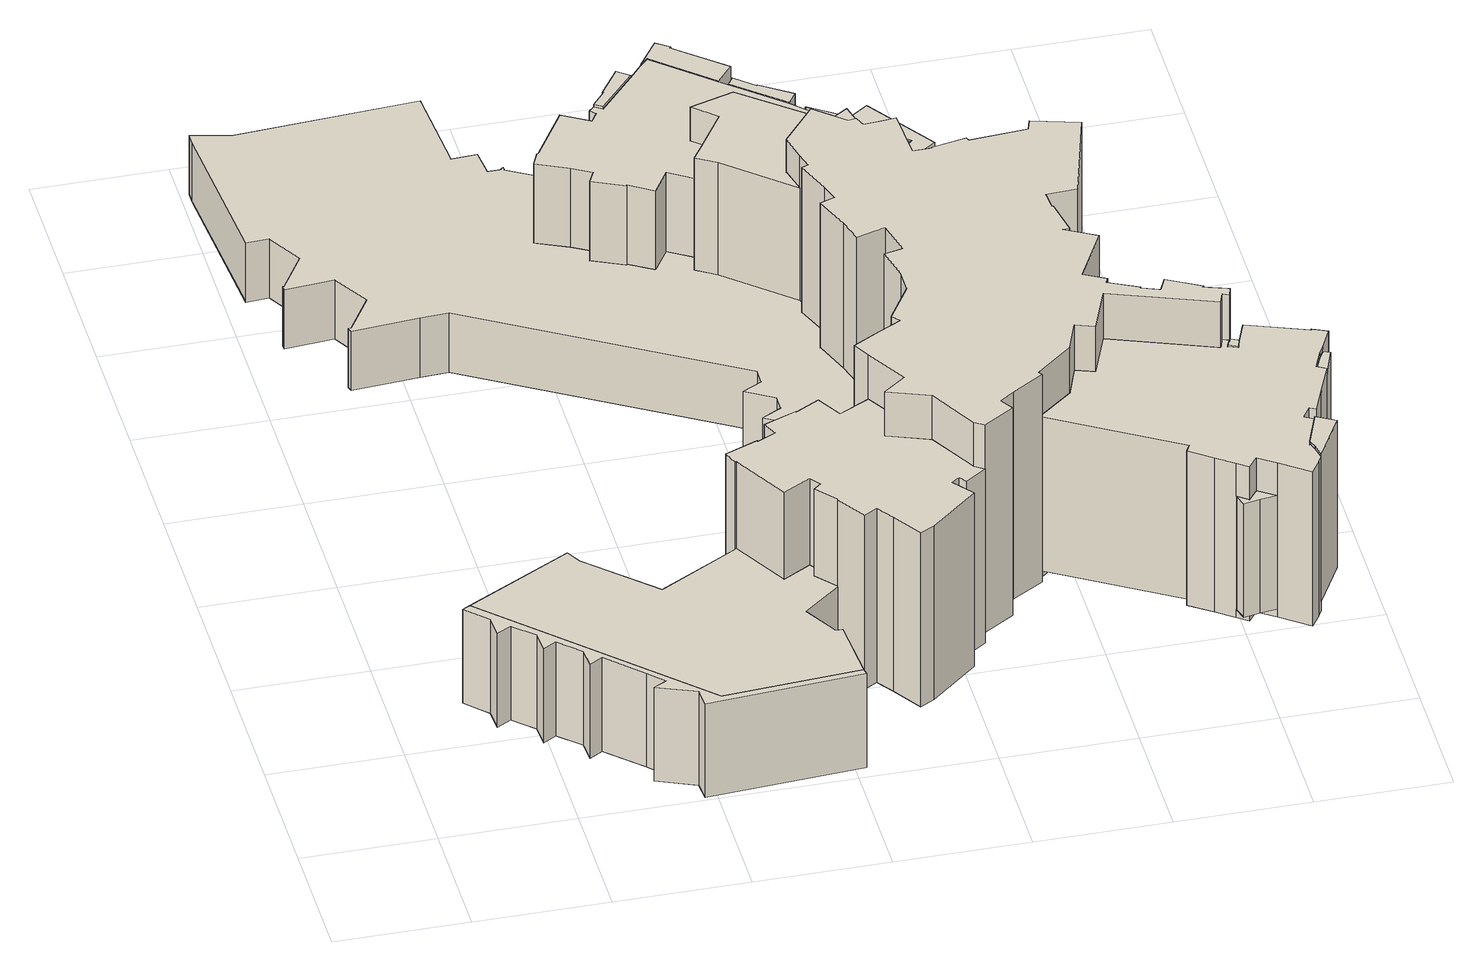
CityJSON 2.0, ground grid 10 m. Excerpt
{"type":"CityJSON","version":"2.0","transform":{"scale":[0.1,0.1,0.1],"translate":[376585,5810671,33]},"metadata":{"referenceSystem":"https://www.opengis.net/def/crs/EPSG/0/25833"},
"CityObjects":{
"building1":{"type":"Building","attributes":{"name":"Jugendgästehaus","Gemeindeschluessel":"11000006","function":"31001_2072"},"address":[{"country":"Germany","locality":"Berlin","thoroughfareNumber":"1, 3","thoroughfareName":"Badeweg"}],"children":["building1-1","building1-2","building1-3","building1-4","building1-5","building1-6","building1-7","building1-8","building1-9","building1-10","building1-11","building1-12","building1-13","building1-14","building1-15","building1-16","building1-17","building1-18","building1-19"]},
"building1-1":{"type":"BuildingPart","attributes":{"BezugspunktDach":"2200","measuredHeight":8.05,"storeysAboveGround":5},"parents":["building1"],"geometry":[{"type":"MultiSurface","lod":"1","boundaries":[[[0,1,2,3,4,5,6,7,8,9,10,11,12,13,14,15,16,17,18]],[[19,20,21,22,23,24,25,26,27,28,29,30,31,32,33,34,35,36,37]],[[19,37,18,17]],[[20,19,38,39]],[[21,20,39,40]],[[22,21,15,14]],[[23,22,14,13]],[[24,23,13,12]],[[25,24,12,11]],[[26,25,11,10]],[[27,26,10,9]],[[28,27,9,8]],[[29,28,8,7]],[[30,29,7,6]],[[31,30,6,5]],[[32,31,5,4]],[[33,32,4,3]],[[34,33,3,2]],[[35,34,2,1]],[[36,35,1,0]],[[37,36,0,18]],[[39,38,17,16]],[[40,39,16,15]]]}]},
"building1-2":{"type":"BuildingPart","attributes":{"BezugspunktDach":"2200","measuredHeight":8,"storeysAboveGround":5},"parents":["building1"],"geometry":[{"type":"MultiSurface","lod":"1","boundaries":[[[16,15,41,42,43,44,45,46,47,48,49,50,51,52,53,54,17]],[[55,56,57,58,59,60,61,62,63,64,65,66,67,68,40,39,38]],[[55,38,17,54]],[[56,55,54,53]],[[57,56,53,52]],[[58,57,52,51]],[[59,58,51,69,70,50]],[[60,59,50,70,71,49]],[[61,60,49,71,72]],[[62,61,72,73]],[[63,62,47,73,74]],[[64,63,46,74,75,76]],[[65,64,77,75,78,44]],[[66,65,44,43]],[[67,66,43,42]],[[68,67,42,41]],[[40,68,41,15]],[[50,70,69,51]],[[49,71,70,50]],[[72,71,49,48]],[[73,72,48,47]],[[74,73,47,46]],[[76,75,74,46,45]],[[45,44,78,75,77]],[[40,15,16,39]],[[79,38,39,16,17]]]}]},
"building1-3":{"type":"BuildingPart","attributes":{"BezugspunktDach":"2200","measuredHeight":11.04,"storeysAboveGround":5},"parents":["building1"],"geometry":[{"type":"MultiSurface","lod":"1","boundaries":[[[80,81,82,83,84,85,86,87,88,89,90,91,92,93,94,95,96,97,98,99,100,101,102,103,104,105,106,107,108,109,110,111,112,113]],[[114,115,116,117,118,119,120,121,122,123,124,125,126,127,128,129,130,131,132,133,134,135,136,137,138,139,140,141,142,143,144,145,146,147]],[[114,148,149,147,113,112]],[[115,150,148,114,112,111]],[[151,150,115,111,110]],[[152,151,110,109]],[[118,153,152,109,108]],[[154,153,118,108,107]],[[155,154,156,107,106]],[[121,120,157,158,159,160]],[[122,121,159,161]],[[123,122,104,103]],[[124,123,162,163,102]],[[125,124,163,164,101]],[[126,125,101,100]],[[127,126,165,166]],[[128,127,99,98]],[[129,128,167,168,169]],[[130,129,97,96]],[[131,130,170,171,95]],[[132,131,95,171,172,94]],[[133,132,94,173,174]],[[134,133,174,175,92]],[[135,134,92,175,176]],[[136,135,91,176,177,178]],[[137,136,90,177,179]],[[138,137,180,179,181]],[[182,183,87,86]],[[184,182,86,85]],[[185,184,141,85,84]],[[143,142,84,83]],[[144,186,187,188,83,82]],[[189,186,144,82,81]],[[190,191,189,192,81,80]],[[147,149,191,80,113]],[[147,149,148,114]],[[114,148,150,115]],[[116,115,150,151]],[[193,117,116,151,152]],[[117,152,153,118]],[[119,118,153,154]],[[120,119,156,154,155]],[[160,159,158,157,106,105]],[[161,159,194,105,104,195]],[[103,102,163,162]],[[102,101,164,163]],[[166,165,196,100,99]],[[169,168,167,98,97]],[[197,96,95,171,170]],[[94,172,171,95]],[[174,173,94,93]],[[198,93,92,175,174]],[[175,92,91,176]],[[178,177,176,91,90]],[[179,177,90,89]],[[181,179,180,89,88]],[[139,138,88,87]],[[140,139,183,182]],[[141,140,182,184]],[[142,141,184,185]],[[143,188,187,186,144]],[[145,144,186,189]],[[146,145,192,189,191,190]],[[146,191,149,147]]]}]},
"building1-4":{"type":"BuildingPart","attributes":{"BezugspunktDach":"2200","measuredHeight":15,"storeysAboveGround":5},"parents":["building1"],"geometry":[{"type":"MultiSurface","lod":"1","boundaries":[[[199,200,201,202,203,204,205,206,207,208,209,210,211,212,213,214,215,216,217,218,219,220,221,222,223,224,225,226,227,228,229,230]],[[231,232,233,234,235,236,237,238,239,240,241,242,243,244,245,246,247,248,249,250,251,252,253,78,75,74,73,72,71,70,69,254]],[[231,254,230,229]],[[232,231,229,228]],[[233,232,228,227]],[[234,233,227,226]],[[235,234,226,225]],[[236,235,225,224]],[[237,236,224,223]],[[238,237,223,222]],[[239,238,222,221]],[[240,239,255,256]],[[241,240,220,256,257]],[[242,241,219,257,258]],[[243,242,218,258,259]],[[244,243,259,260,216]],[[245,244,216,215]],[[246,245,215,214]],[[247,246,214,213]],[[248,247,213,212]],[[249,248,212,211]],[[250,249,211,210]],[[251,250,210,209]],[[252,251,209,208]],[[253,252,208,207]],[[78,253,207,206]],[[45,44,78,206,205]],[[46,45,205,204]],[[47,46,261,204,203]],[[72,48,47,73,203,202]],[[49,48,72,202,201]],[[50,49,201,200]],[[51,50,262,200,199]],[[254,69,199,230]],[[256,255,221,220]],[[257,256,220,219]],[[258,257,219,218,263]],[[259,258,218,217]],[[217,216,260,259]],[[75,78,44,45]],[[74,75,264,45,46]],[[73,74,261,46,47]],[[73,47,48,72]],[[71,72,48,49]],[[70,71,49,50]],[[265,69,70,262,50,51]]]}]},
"building1-5":{"type":"BuildingPart","attributes":{"BezugspunktDach":"2200","measuredHeight":5.1,"storeysAboveGround":5},"parents":["building1"],"geometry":[{"type":"MultiSurface","lod":"1","boundaries":[[[266,267,268,269,270,271,272,273,274,275,276,277,278,279,280,281,282,283,284,285,286,287,288,289,290,291,292,293,294,295,296,297,298,299,300,301,302,303,304,305,306,307,308,183,182,184,185,187,186,189,191,149,148,150,151,152,153,154,155,309,310,311,312,313,314,315,316,317,318,319,320]],[[321,322,323,324,325,326,327,328,329,330,331,332,333,334,335,336,337,338,339,340,341,342,343,344,345,346,347,348,349,350,351,352,353,354,355,356,357,358,359,360,361,362,363,364,365,366,367,368,369,370,371,372,373,374,375,376,377,378,379,380,381,382,383,384,385,386,387,388,389,390,391]],[[321,391,320,319]],[[322,321,319,318]],[[323,322,318,317]],[[324,323,317,316]],[[325,324,316,315]],[[326,325,315,314]],[[327,326,314,313]],[[328,327,313,312]],[[329,328,312,311]],[[330,329,311,310]],[[331,330,310,309]],[[332,331,309,155]],[[333,332,155,120,119,154]],[[334,333,154,119,118]],[[335,334,153,118,117,152]],[[336,335,117,116]],[[337,336,116,115,150]],[[338,337,115,114]],[[339,338,114,147]],[[340,339,147,146]],[[341,340,146,145]],[[342,341,189,145,144]],[[343,342,144,143]],[[344,343,187,185]],[[345,344,142,141,184]],[[346,345,141,140]],[[347,346,392,140,139,393]],[[348,347,394,395,396]],[[349,348,396,397]],[[350,349,307,397,398]],[[366,365,291,290]],[[367,366,290,289]],[[368,367,289,288]],[[369,368,288,287]],[[370,369,287,286]],[[371,370,286,285]],[[372,371,285,284]],[[373,372,284,283]],[[374,373,283,282]],[[375,374,282,281]],[[376,375,281,280]],[[377,376,280,279]],[[378,377,279,278]],[[379,378,278,277]],[[380,379,277,276]],[[381,380,276,275]],[[382,381,275,274]],[[383,382,274,273]],[[384,383,273,272]],[[385,384,272,271]],[[386,385,271,270]],[[387,386,270,269]],[[388,387,269,268]],[[389,388,268,267]],[[390,389,267,266]],[[391,390,266,320]],[[154,119,120,155]],[[118,119,154,153]],[[152,117,118,153]],[[116,117,152,151]],[[151,150,115,116]],[[114,115,150,148]],[[147,114,148,149]],[[146,147,149,191]],[[145,146,191,189]],[[144,145,189,186]],[[143,144,399,186,187]],[[400,185,184,141,142]],[[140,141,184,182]],[[393,139,140,392,182,183]],[[396,395,394,183,308,401]],[[402,308,307,397,396]],[[398,397,307,306]],[[350,306,305,351]],[[352,351,305,304]],[[352,304,303,353]],[[354,353,303,302]],[[355,354,302,301]],[[356,355,301,300]],[[357,356,403,300,299]],[[358,357,299,298]],[[359,358,298,297]],[[360,359,297,296]],[[361,360,296,295]],[[362,361,295,294]],[[363,362,294,293]],[[364,363,293,292]],[[365,364,404,292,291]]]}]},
"building1-6":{"type":"BuildingPart","attributes":{"BezugspunktDach":"2200","measuredHeight":13.45,"storeysAboveGround":5},"parents":["building1"],"geometry":[{"type":"MultiSurface","lod":"1","boundaries":[[[405,406,407,408,409,410,411,412,413,414,415,416,417,418,419,420,421,422]],[[395,181,179,177,176,175,174,173,423,424,425,426,427,428,429,398,397,396]],[[395,183,308,422,421]],[[430,88,87,421,420]],[[179,89,88,431,420,419]],[[177,90,89,179,419,418]],[[91,90,418,417]],[[92,91,417,416]],[[174,93,92,416,415]],[[94,93,415,414]],[[423,173,432,172,433,434,435,414,413]],[[424,423,413,412]],[[307,306,398,406,405]],[[396,308,307,397,405,422]],[[396,308,183,395]],[[181,395,436,87,88,430]],[[181,431,88,89,179]],[[179,89,90,177]],[[176,177,90,91]],[[175,176,91,92]],[[175,92,93,174]],[[173,174,93,94]],[[435,434,433,172,432]],[[425,424,412,411]],[[425,437,411,410,426]],[[426,410,409,427]],[[428,427,438,409,408,439]],[[440,429,428,408,407]],[[398,429,407,406]],[[397,398,306,307]],[[397,307,308,396]]]}]},
"building1-7":{"type":"BuildingPart","attributes":{"BezugspunktDach":"2200","measuredHeight":12.64,"storeysAboveGround":5},"parents":["building1"],"geometry":[{"type":"MultiSurface","lod":"1","boundaries":[[[441,442,443,444,445]],[[446,447,448,449,450]],[[451,452,450,445,444]],[[447,446,444,443]],[[448,447,443,442]],[[453,454,455,442,441]],[[450,452,454,441,445]],[[446,450,452,451]],[[449,448,455,454,453]],[[449,454,452,450]]]}]},
"building1-8":{"type":"BuildingPart","attributes":{"BezugspunktDach":"2200","measuredHeight":17.89,"storeysAboveGround":5},"parents":["building1"],"geometry":[{"type":"MultiSurface","lod":"1","boundaries":[[[456,457,458,459,460,461,462,463,464,465,466,467,468,469,470,471,472,473,474,475,476,477,478,479,480,481,482,483,484,485,486,487,488,489,490,491,492,493,494,495,496,497,498,499,500,501,502,503,504,505,506,507,508,509,510,511,512,513,514,515,516,517,518,519,520,521,522,523,524]],[[525,526,527,528,529,530,531,532,533,534,535,536,537,538,539,540,541,542,543,544,545,546,547,548,549,550,551,552,553,554,555,556,557,558,559,560,561,562,563,564,565,566,567,568,569,570,571,572,573,574,575,576,577,578,579,580,581,582,583,584,585,586,260,259,258,257,256,255,587]],[[525,587,524,523]],[[526,525,365,364,292,291,523,522]],[[293,292,522,521]],[[527,526,364,363]],[[294,293,521,520]],[[528,527,588,363,362,589]],[[529,528,520,519],[362,361,295,294]],[[530,529,361,360,296,295,519,518]],[[297,296,590,518,517]],[[531,530,360,359]],[[298,297,517,516]],[[532,531,359,358]],[[299,298,358,357,533,532,516,515]],[[300,299,515,514]],[[534,533,357,356]],[[301,300,591,514,513]],[[535,534,356,355]],[[536,535,355,354,302,301,592,513,512]],[[303,302,512,511]],[[537,536,354,353]],[[538,537,353,352,304,303,511,510]],[[539,538,352,351,305,304,510,509]],[[306,305,351,350,540,539,509,508]],[[407,406,508,507]],[[541,540,398,429]],[[408,407,429,428,593,542,541,507,506]],[[409,408,506,505]],[[543,542,428,427]],[[594,410,409,595,505,504]],[[544,543,427,426]],[[545,544,426,425,411,410,504,503]],[[546,545,425,424,412,411,596,503,502]],[[547,546,502,501]],[[548,547,501,500]],[[549,548,500,499]],[[550,549,499,498]],[[551,550,498,497]],[[552,551,497,496]],[[553,552,496,495]],[[554,553,495,494]],[[555,554,494,493]],[[556,555,493,492]],[[557,556,492,491]],[[558,557,491,490]],[[559,558,490,489]],[[560,559,489,488]],[[561,560,488,487]],[[562,561,487,486]],[[563,562,486,485]],[[564,563,485,484]],[[565,564,484,483]],[[566,565,483,482]],[[567,566,482,481]],[[568,567,481,480]],[[569,568,480,479]],[[570,569,479,478]],[[571,570,478,477]],[[572,571,477,476]],[[573,572,476,475]],[[574,573,475,474]],[[597,598,599,474,473]],[[575,574,600,601,602]],[[603,598,473,472]],[[576,575,602,604]],[[605,603,472,471]],[[577,576,604,606]],[[607,605,471,470]],[[578,577,606,608]],[[609,607,470,469]],[[579,578,607,608,610,611]],[[612,609,469,468]],[[580,579,610,613]],[[581,580,612,468,467],[613,614,615,612]],[[582,581,467,466]],[[583,582,466,465]],[[584,583,465,464]],[[585,584,464,463]],[[586,585,463,462]],[[260,586,462,461]],[[259,217,216,461,460]],[[616,218,217,460,459]],[[219,218,459,458]],[[256,220,219,458,457]],[[255,221,220,617,457,456]],[[587,255,456,524]],[[291,292,364,365]],[[363,364,292,293]],[[589,362,363,588,293,294]],[[295,361,362,294]],[[295,296,360,361]],[[359,360,590,296,297]],[[358,359,297,298]],[[357,358,298,299]],[[356,357,299,300]],[[355,356,591,300,301]],[[592,301,302,354,355]],[[353,354,302,303]],[[303,304,352,353]],[[304,305,351,352]],[[350,351,305,306]],[[429,398,406,407]],[[593,428,429,407,408]],[[427,428,408,409]],[[426,427,595,409,410,594]],[[410,411,425,426]],[[596,411,412,424,425]],[[602,601,600,599,598,597]],[[604,602,598,603]],[[606,604,603,605]],[[608,606,605,607]],[[611,610,608,607,609]],[[613,610,609,612]],[[615,614,613,612]],[[260,216,217,259]],[[258,259,217,218,616]],[[257,258,218,219]],[[257,219,220,256]],[[256,617,220,221,255]]]}]},
"building1-9":{"type":"BuildingPart","attributes":{"BezugspunktDach":"2200","measuredHeight":3,"storeysAboveGround":5},"parents":["building1"],"geometry":[{"type":"MultiSurface","lod":"1","boundaries":[[[618,619,620,621]],[[622,623,624,625]],[[624,623,619,618]],[[622,625,626,621,620]],[[623,622,620,619]],[[624,618,621,625]]]}]},
"building1-10":{"type":"BuildingPart","attributes":{"BezugspunktDach":"2200","measuredHeight":3,"storeysAboveGround":5},"parents":["building1"],"geometry":[{"type":"Solid","lod":"1","boundaries":[[[[627,628,629,630]],[[631,632,633,634]],[[632,631,629,628]],[[633,632,628,627]],[[634,633,627,630]],[[631,634,630,629]]]]}]},
"building1-11":{"type":"BuildingPart","attributes":{"BezugspunktDach":"2200","measuredHeight":11.93,"storeysAboveGround":5},"parents":["building1"],"geometry":[{"type":"MultiSurface","lod":"1","boundaries":[[[635,636,637,638,639]],[[640,641,642,643,644]],[[642,641,637,636]],[[643,642,636,635]],[[640,644,639,638]],[[640,645,638,637,641]],[[644,643,646,635,639,647]]]}]},
"building1-12":{"type":"BuildingPart","attributes":{"BezugspunktDach":"2200","measuredHeight":13.25,"storeysAboveGround":5},"parents":["building1"],"geometry":[{"type":"MultiSurface","lod":"1","boundaries":[[[648,649,650,651,652,653,654,655,656,657,455,454,452,451,658,659,660,661,662,663,664,665,666,667,668,669,670,671,672,599,598,603,605,607,609,612,615]],[[613,610,608,606,604,602,601,673,674,675,676,677,678,679,680,681,682,683,684,685,686,687,688,689,690,691,692,693,694,695,696,697,698,699,700,701,614]],[[673,601,702,703,672]],[[674,673,672,703,704,671]],[[675,674,704,705,670]],[[676,675,670,669]],[[677,676,669,668]],[[678,677,668,667]],[[679,678,667,666]],[[680,679,666,665]],[[638,637,665,664]],[[681,680,641,640]],[[639,638,664,663]],[[682,681,640,644]],[[683,682,706,644,643,635,639,663,662]],[[684,683,662,661],[631,634,630,629]],[[685,684,661,660]],[[620,619,660,659]],[[686,685,623,622]],[[621,620,659,658]],[[687,686,622,625]],[[688,687,625,624,618,621,658,451]],[[689,688,446,450]],[[690,689,452,450,449]],[[691,690,449,448]],[[692,691,455,657]],[[693,692,657,656]],[[694,693,656,655]],[[695,694,655,654]],[[707,708,709,710,696,695,654,653]],[[697,696,710,711,712,707,653,652]],[[713,712,711,714,698,697,652,651]],[[699,698,651,650]],[[700,699,650,649]],[[701,700,649,648]],[[614,701,648,615]],[[715,613,614,615,612]],[[610,613,612,609]],[[608,610,609,607]],[[606,608,607,605]],[[604,606,605,603,716]],[[604,603,598,602]],[[602,598,599,601]],[[599,672,703,702]],[[671,704,703,672]],[[671,670,705,704]],[[640,641,637,638]],[[644,640,638,639]],[[639,635,643,644,706]],[[630,634,631,629]],[[622,623,619,620]],[[625,622,620,621]],[[621,618,624,625]],[[450,446,717,451,452]],[[449,450,452,454]],[[448,449,454,455]],[[710,709,708,707]],[[707,712,711,710]],[[714,711,712,713]]]}]},
"building1-13":{"type":"BuildingPart","attributes":{"BezugspunktDach":"2200","measuredHeight":9.82,"storeysAboveGround":5},"parents":["building1"],"geometry":[{"type":"Solid","lod":"1","boundaries":[[[[718,719,708,707,712,713]],[[711,710,709,720,721,714]],[[720,709,708,719]],[[721,720,719,718]],[[714,721,718,713]],[[714,713,712,711]],[[710,711,712,707]],[[710,707,708,709]]]]}]},
"building1-14":{"type":"BuildingPart","attributes":{"BezugspunktDach":"2200","measuredHeight":12.03,"storeysAboveGround":5},"parents":["building1"],"geometry":[{"type":"MultiSurface","lod":"1","boundaries":[[[722,723,724,725]],[[702,705,704,703]],[[599,672,703,725,724]],[[705,702,724,723]],[[671,670,705,723,722]],[[703,672,671,722,725]],[[702,703,672,599]],[[726,704,705,670,671]],[[704,727,671,672,703]]]}]},
"building1-15":{"type":"BuildingPart","attributes":{"BezugspunktDach":"2200","measuredHeight":9.89,"storeysAboveGround":5},"parents":["building1"],"geometry":[{"type":"MultiSurface","lod":"1","boundaries":[[[728,729,730,731]],[[732,733,168,167]],[[732,167,731,730]],[[733,732,730,729]],[[168,733,729,728]],[[98,97,728,731]],[[734,167,168,97,98]]]}]},
"building1-16":{"type":"BuildingPart","attributes":{"BezugspunktDach":"2200","measuredHeight":9.96,"storeysAboveGround":5},"parents":["building1"],"geometry":[{"type":"MultiSurface","lod":"1","boundaries":[[[735,736,737,738,739,740]],[[741,742,743,744,166,165]],[[741,165,740,739]],[[742,741,739,738]],[[743,742,738,737]],[[744,743,737,736]],[[166,744,736,735]],[[165,100,99,745,735,740]],[[166,745,99,100,165]]]}]},
"building1-17":{"type":"BuildingPart","attributes":{"BezugspunktDach":"2200","measuredHeight":10.59,"storeysAboveGround":5},"parents":["building1"],"geometry":[{"type":"MultiSurface","lod":"1","boundaries":[[[746,747,748,749,750,751]],[[752,753,754,161,159,158]],[[752,158,751,750]],[[753,752,750,749]],[[754,753,749,748]],[[161,754,748,747]],[[105,104,747,746]],[[106,105,746,751]],[[159,161,104,105]],[[755,158,159,756,105,106]]]}]},
"building1-18":{"type":"BuildingPart","attributes":{"BezugspunktDach":"2200","measuredHeight":9.83,"storeysAboveGround":5},"parents":["building1"],"geometry":[{"type":"MultiSurface","lod":"1","boundaries":[[[757,435,434,758,759,760]],[[761,762,433,172,171,170]],[[761,170,760,759]],[[762,761,759,758]],[[433,762,758,434]],[[763,95,94,435,757]],[[96,95,764,757,760]],[[433,434,435,172]],[[171,172,94,95,763]],[[170,171,764,95,96]]]}]},
"building1-19":{"type":"BuildingPart","attributes":{"BezugspunktDach":"2200","measuredHeight":10.36,"storeysAboveGround":5},"parents":["building1"],"geometry":[{"type":"MultiSurface","lod":"1","boundaries":[[[765,766,767,768,769,770,771]],[[772,773,774,775,164,163,162]],[[772,162,771,770]],[[773,772,770,769]],[[774,773,769,768]],[[775,774,768,767]],[[164,775,767,766]],[[102,101,164,766,765]],[[103,102,765,771]],[[163,164,101,102]],[[162,163,102,103]]]}]}
},
"vertices":[
[69,133,87],[70,116,87],[81,122,87],[96,108,87],[97,91,87],[107,97,87],[123,82,87],[124,66,87],[134,72,87],[160,47,87],[171,35,87],[161,30,87],[190,18,87],[191,3,87],[308,11,87],[307,16,87],[204,9,87],[59,152,87],[53,149,87],[59,152,6],[204,9,6],[307,16,6],[308,11,6],[191,3,6],[190,18,6],[161,30,6],[171,35,6],[160,47,6],[134,72,6],[124,66,6],[123,82,6],[107,97,6],[97,91,6],[96,108,6],[81,122,6],[70,116,6],[69,133,6],[53,149,6],[59,152,7],[204,9,7],[307,16,7],
[304,65,87],[299,65,87],[284,91,87],[312,114,87],[312,115,87],[299,130,87],[305,135,87],[299,143,87],[278,131,87],[254,174,87],[253,173,87],[193,139,87],[145,185,87],[139,196,87],[139,196,7],[145,185,7],[193,139,7],[253,173,7],[254,174,7],[278,131,7],[299,143,7],[305,135,7],[299,130,7],[312,115,7],[312,114,7],[284,91,7],[299,65,7],[304,65,7],[253,173,12],[254,174,12],[278,131,12],[299,143,12],[305,135,12],[299,130,12],[312,115,12],[312,115,62],[312,115,58],[312,114,12],[59,152,84],
[228,557,143],[242,549,143],[237,539,143],[261,528,143],[261,529,143],[279,518,143],[291,537,143],[313,523,143],[333,554,143],[316,569,143],[349,579,143],[406,532,143],[421,542,143],[428,513,143],[432,495,143],[465,532,143],[426,566,143],[424,567,143],[402,586,143],[393,595,143],[357,626,143],[351,631,143],[309,668,143],[303,662,143],[293,650,143],[266,619,143],[260,623,143],[256,619,143],[260,615,143],[255,607,143],[235,619,143],[210,579,143],[209,579,143],[204,568,143],[209,579,33],[210,579,33],[235,619,33],[255,607,33],[260,615,33],[256,619,33],[260,623,33],[266,619,33],[293,650,33],[303,662,33],[309,668,33],[351,631,33],[357,626,33],[393,595,33],[402,586,33],[424,567,33],[426,566,33],[465,532,33],[432,495,33],[428,513,33],[421,542,33],[406,532,33],[349,579,33],[316,569,33],[333,554,33],[313,523,33],[291,537,33],[279,518,33],[261,529,33],[261,528,33],[237,539,33],[242,549,33],[228,557,33],[204,568,33],[209,579,75],[204,568,75],[210,579,75],[235,619,75],[255,607,75],[260,615,75],[256,619,75],[260,623,75],[256,619,59],[260,623,104],[260,623,39],[266,619,39],[266,619,63],[293,650,39],[303,662,40],[309,668,40],[351,631,40],[357,626,44],[393,595,44],[402,586,46],[424,567,46],[424,567,90],[426,566,45],[465,532,45],[432,495,45],[432,495,37],[428,513,37],[421,542,37],[406,532,37],[349,579,37],[349,579,118],[316,569,37],[316,569,130],[333,554,37],[291,537,75],[313,523,75],[279,518,75],[261,529,75],[237,539,75],[261,528,75],[261,528,61],[242,549,75],[228,557,55],[228,557,75],[242,549,36],[255,607,58],[266,619,116],[293,650,83],[357,626,79],[426,566,65],[428,513,74],
[253,173,162],[254,174,162],[278,131,162],[299,143,162],[305,135,162],[299,130,162],[312,115,162],[312,114,162],[326,92,162],[336,98,162],[345,85,162],[359,63,162],[370,69,162],[406,100,162],[394,115,162],[400,120,162],[404,114,162],[420,125,162],[413,130,162],[392,167,162],[361,179,162],[378,192,162],[360,223,162],[337,211,162],[326,230,162],[308,220,162],[308,221,162],[283,211,162],[288,200,162],[274,193,162],[274,194,162],[249,184,162],[274,194,12],[274,193,12],[288,200,12],[283,211,12],[308,221,12],[308,220,12],[326,230,12],[337,211,12],[360,223,12],[378,192,12],[361,179,12],[392,167,12],[413,130,12],[420,125,12],[404,114,12],[400,120,12],[394,115,12],[406,100,12],[370,69,12],[359,63,12],[345,85,12],[336,98,12],[326,92,12],[249,184,12],[360,223,21],[378,192,21],[361,179,21],[392,167,21],[413,130,21],[420,125,21],[299,130,47],[254,174,84],[392,167,58],[312,115,68],[253,173,26],
[1,736,75],[10,614,75],[27,615,75],[42,588,75],[24,559,75],[23,559,75],[23,555,75],[60,558,75],[76,530,75],[58,501,75],[56,501,75],[57,497,75],[107,501,75],[128,502,75],[320,386,75],[320,374,75],[305,366,75],[326,353,75],[326,341,75],[311,333,75],[333,320,75],[333,307,75],[319,299,75],[357,277,75],[358,277,75],[374,248,75],[391,257,75],[386,263,75],[404,292,75],[404,310,75],[398,335,75],[412,338,75],[406,365,75],[384,358,75],[379,376,75],[369,403,75],[380,407,75],[376,420,75],[366,446,75],[371,448,75],[368,460,75],[320,502,75],[305,511,75],[242,638,75],[240,634,75],[204,655,75],[204,658,75],[202,657,75],[202,656,75],[192,656,75],[190,677,75],[171,676,75],[166,747,75],[30,738,75],[1,745,75],[30,738,24],[166,747,24],[171,676,24],[190,677,24],[192,656,24],[202,656,24],[202,657,24],[204,658,24],[204,655,24],[240,634,24],[242,638,24],[260,623,24],[256,619,24],[260,615,24],[255,607,24],[235,619,24],[210,579,24],[209,579,24],[204,568,24],[228,557,24],[242,549,24],[237,539,24],[261,528,24],[261,529,24],[279,518,24],[291,537,24],[313,523,24],[305,511,24],[320,502,24],[368,460,24],[371,448,24],[366,446,24],[376,420,24],[380,407,24],[369,403,24],[379,376,24],[384,358,24],[406,365,24],[412,338,24],[398,335,24],[404,310,24],[404,292,24],[386,263,24],[391,257,24],[374,248,24],[358,277,24],[357,277,24],[319,299,24],[333,307,24],[333,320,24],[311,333,24],[326,341,24],[326,353,24],[305,366,24],[320,374,24],[320,386,24],[128,502,24],[107,501,24],[57,497,24],[56,501,24],[58,501,24],[76,530,24],[60,558,24],[23,555,24],[23,559,24],[24,559,24],[42,588,24],[27,615,24],[10,614,24],[1,736,24],[1,745,24],[291,537,50],[313,523,66],[313,523,48],[313,523,37],[305,511,37],[320,502,37],[368,460,37],[237,539,73],[261,529,41],[305,511,54],[305,511,46],[379,376,38],[391,257,51],
[320,502,172],[368,460,172],[363,480,172],[388,511,172],[410,492,172],[416,493,172],[419,485,172],[434,486,172],[432,493,172],[432,495,172],[428,513,172],[421,542,172],[406,532,172],[349,579,172],[316,569,172],[333,554,172],[313,523,172],[305,511,172],[432,493,37],[434,486,37],[419,485,37],[416,493,37],[410,492,37],[388,511,37],[363,480,37],[333,554,96],[333,554,69],[432,495,70],[432,493,45],[432,493,144],[432,495,144],[313,523,113],[419,485,105],[410,492,127],[388,511,112],[363,480,109],
[648,96,163],[650,86,163],[670,122,163],[656,130,163],[646,103,163],[656,130,36],[670,122,36],[650,86,36],[648,96,36],[646,103,36],[656,130,161],[646,103,161],[648,96,98],[648,96,161],[650,86,161],
[360,223,200],[378,192,200],[361,179,200],[392,167,200],[413,130,200],[420,125,200],[443,140,200],[437,150,200],[448,158,200],[472,173,200],[470,176,200],[471,177,200],[498,199,200],[507,224,200],[521,219,200],[535,255,200],[612,226,200],[615,235,200],[620,233,200],[622,240,200],[604,246,200],[605,247,200],[580,261,200],[575,250,200],[562,255,200],[562,256,200],[540,267,200],[542,271,200],[526,280,200],[548,321,200],[525,334,200],[530,334,200],[525,362,200],[524,362,200],[523,376,200],[546,377,200],[567,452,200],[532,462,200],[529,453,200],[486,450,200],[485,453,200],[459,448,200],[459,447,200],[445,447,200],[444,468,200],[443,487,200],[434,486,200],[419,485,200],[416,493,200],[410,492,200],[388,511,200],[363,480,200],[368,460,200],[371,448,200],[366,446,200],[376,420,200],[380,407,200],[369,403,200],[379,376,200],[384,358,200],[406,365,200],[412,338,200],[398,335,200],[404,310,200],[404,292,200],[386,263,200],[391,257,200],[374,248,200],[353,236,200],[374,248,21],[391,257,21],[386,263,21],[404,292,21],[404,310,21],[398,335,21],[412,338,21],[406,365,21],[384,358,21],[379,376,21],[369,403,21],[380,407,21],[376,420,21],[366,446,21],[371,448,21],[368,460,21],[363,480,21],[388,511,21],[410,492,21],[416,493,21],[419,485,21],[434,486,21],[443,487,21],[444,468,21],[445,447,21],[459,447,21],[459,448,21],[485,453,21],[486,450,21],[529,453,21],[532,462,21],[567,452,21],[546,377,21],[523,376,21],[524,362,21],[525,362,21],[530,334,21],[525,334,21],[548,321,21],[526,280,21],[542,271,21],[540,267,21],[562,256,21],[562,255,21],[575,250,21],[580,261,21],[605,247,21],[604,246,21],[622,240,21],[620,233,21],[615,235,21],[612,226,21],[535,255,21],[521,219,21],[507,224,21],[498,199,21],[471,177,21],[470,176,21],[472,173,21],[448,158,21],[437,150,21],[443,140,21],[353,236,21],[386,263,44],[404,292,67],[398,335,46],[379,376,49],[369,403,58],[388,511,99],[416,493,105],[410,492,82],[419,485,133],[615,235,79],[615,235,161],[620,233,161],[620,233,127],[620,233,28],[615,235,28],[612,226,161],[612,226,28],[535,255,161],[535,255,28],[521,219,161],[521,219,28],[507,224,161],[507,224,28],[507,224,94],[498,199,161],[498,199,28],[471,177,28],[471,177,161],[392,167,55],[378,192,54],
[656,130,69],[660,141,69],[655,143,69],[649,134,69],[655,143,39],[660,141,39],[656,130,39],[649,134,39],[649,134,54],
[669,160,69],[681,184,69],[678,185,69],[668,161,69],[678,185,39],[681,184,39],[669,160,39],[668,161,39],
[678,185,157],[686,208,157],[681,210,157],[677,203,157],[671,189,157],[677,203,38],[681,210,38],[686,208,38],[678,185,38],[671,189,38],[677,203,98],[678,185,94],[671,189,94],
[564,120,161],[561,114,161],[578,102,161],[591,92,161],[599,86,161],[606,95,161],[619,86,161],[640,70,161],[647,80,161],[647,81,161],[649,134,161],[655,143,161],[660,141,161],[668,161,161],[678,185,161],[671,189,161],[677,203,161],[681,210,161],[689,227,161],[678,232,161],[678,231,161],[633,248,161],[626,230,161],[624,223,161],[617,226,161],[617,226,28],[624,223,28],[626,230,28],[633,248,28],[678,231,28],[678,232,28],[689,227,28],[681,210,28],[677,203,28],[671,189,28],[678,185,28],[668,161,28],[660,141,28],[655,143,28],[649,134,28],[656,130,28],[646,103,28],[648,96,28],[650,86,28],[647,81,28],[647,80,28],[640,70,28],[619,86,28],[606,95,28],[599,86,28],[591,92,28],[578,102,28],[561,114,28],[564,120,28],[620,233,42],[617,226,42],[624,223,42],[626,230,42],[671,189,124],[606,95,133],[619,86,133],[619,86,35],[606,95,35],[599,86,35],[599,86,133],[591,92,133],[591,92,35],[498,199,94],[612,226,93],[656,130,98],
[594,82,133],[606,84,133],[606,84,35],[594,82,35],
[624,223,162],[626,230,162],[620,233,162],[617,226,162],[624,223,101],[624,223,68],
[424,567,145],[426,570,145],[403,586,145],[402,586,145],[403,586,46],[426,570,46],[402,586,82],
[393,595,144],[399,604,144],[376,620,144],[376,619,144],[361,632,144],[357,626,144],[361,632,44],[376,619,44],[376,620,44],[399,604,44],[393,595,91],
[266,619,145],[293,650,145],[284,657,145],[269,635,145],[270,635,145],[260,623,145],[270,635,39],[269,635,39],[284,657,39],[260,623,58],[266,619,89],
[465,532,144],[480,526,144],[444,579,144],[426,566,144],[444,579,45],[480,526,45],[465,532,125],[465,532,94],
[309,668,144],[351,631,144],[363,645,144],[327,676,144],[328,677,144],[318,684,144],[303,662,144],[318,684,40],[328,677,40],[327,676,40],[363,645,40]
]}
